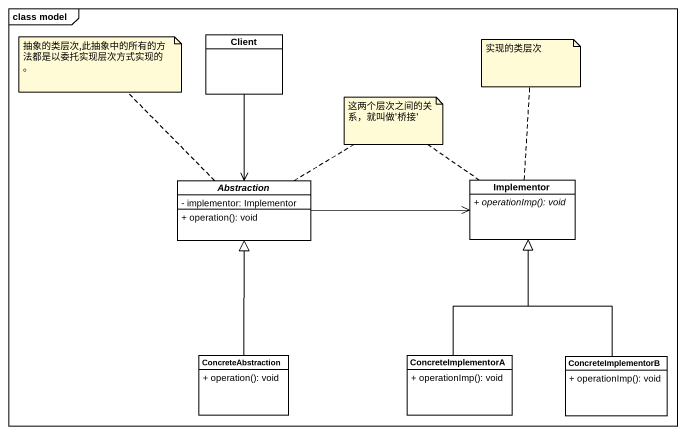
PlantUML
@startuml
mainframe class model
hide circle
hide empty members
skinparam classAttributeIconSize 0
class Client #FFFFFF
abstract class Abstraction #FFFFFF {
  - implementor: Implementor
  + operation(): void
}
class Implementor #FFFFFF {
  {abstract} + operationImp(): void
}
class ConcreteAbstraction #FFFFFF {
  + operation(): void
}
class ConcreteImplementorA #FFFFFF {
  + operationImp(): void
}
class ConcreteImplementorB #FFFFFF {
  + operationImp(): void
}
Client --> Abstraction
Abstraction -right-> Implementor
ConcreteAbstraction -up-|> Abstraction
ConcreteImplementorA -up-|> Implementor
ConcreteImplementorB -up-|> Implementor
note top of Abstraction : 抽象的类层次,此抽象中的所有的方法都是以委托实现层次方式实现的。
note top of Implementor : 实现的类层次
note as N3
  这两个层次之间的关系，就叫做'桥接'
end note
N3 .. Abstraction
N3 .. Implementor
@enduml
